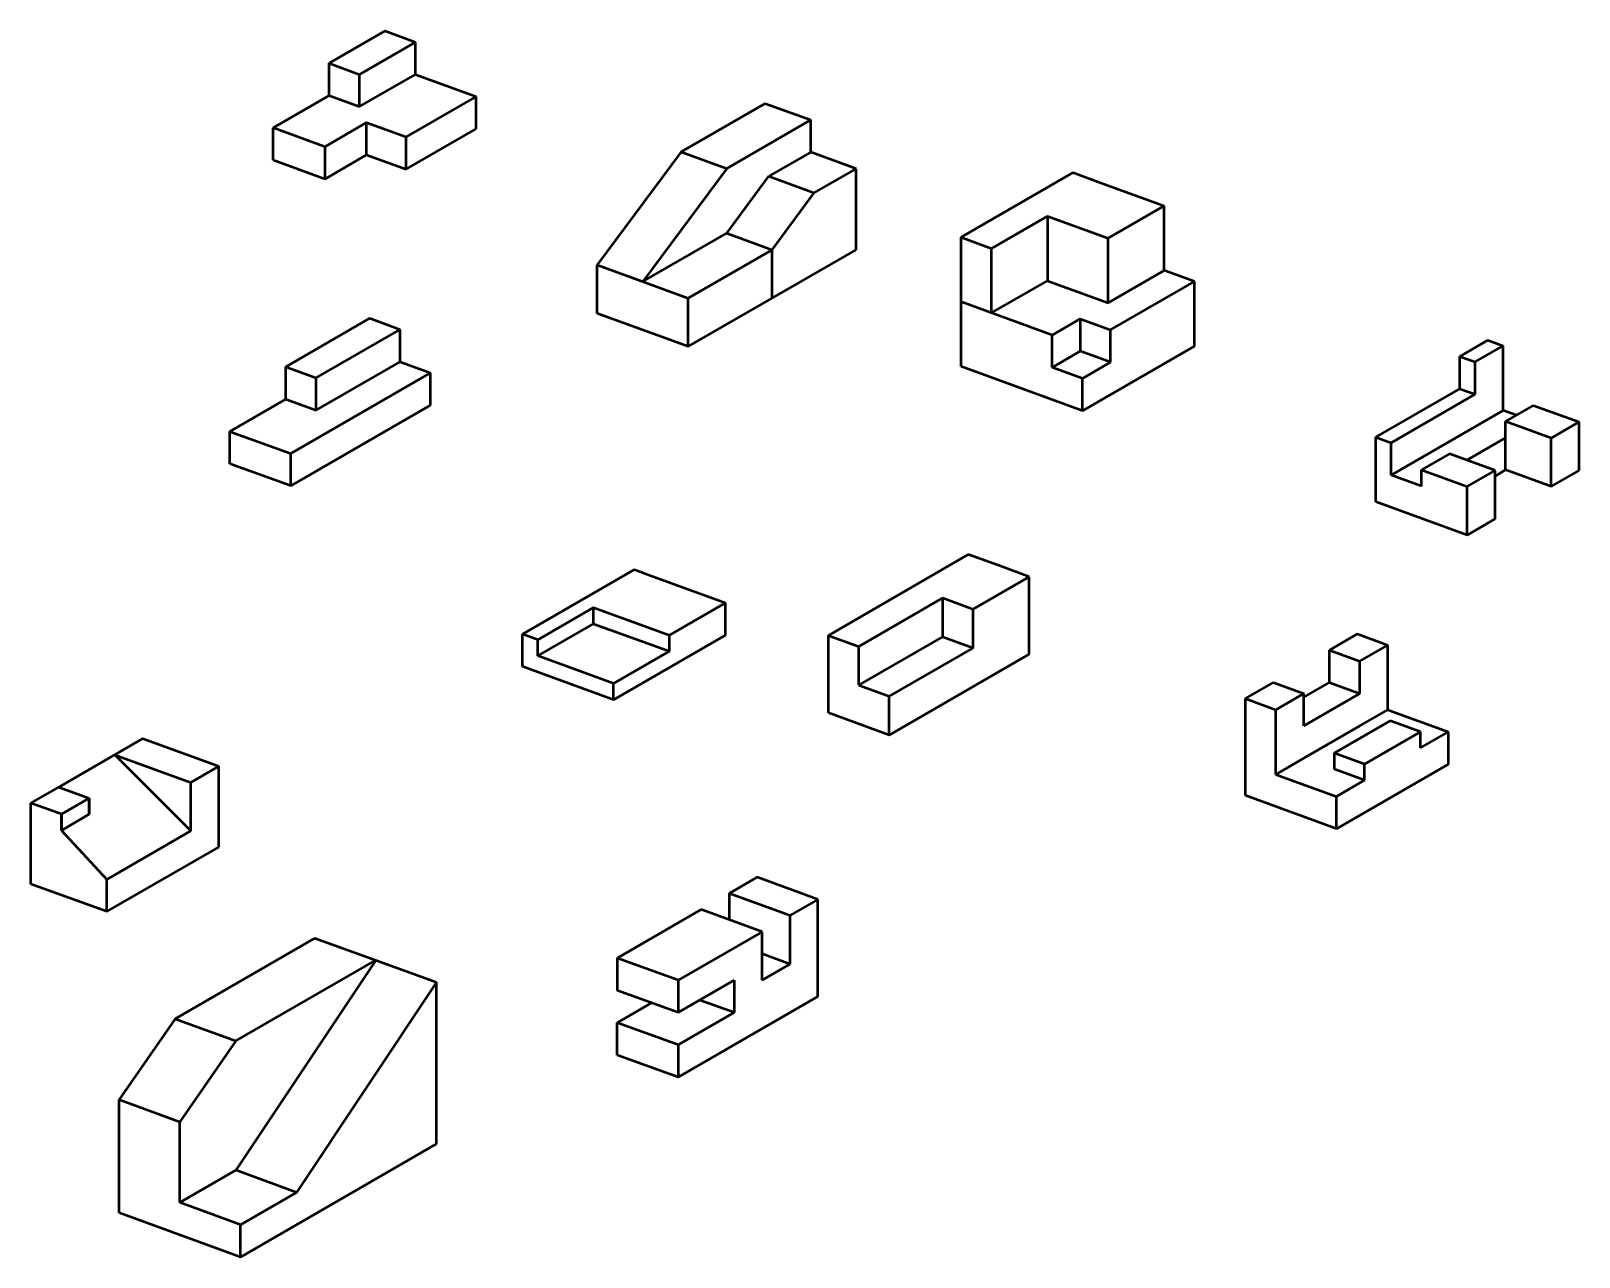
# Model space of a CAD drawing. Header units: millimetres. Extents: x -1311 to -832, y -233 to 146.
import ezdxf

# ---------------------------------------------------------------- set-up
doc = ezdxf.new("R2010")
doc.units = ezdxf.units.MM
doc.layers.add('visivel', color=7, linetype='Continuous', lineweight=50)

msp = doc.modelspace()

# ---------------------------------------------------------------- linework, layer by layer
at = {"layer": 'visivel'}
for p, q in [((-1201.43, 146.18), (-1218.75, 136.18)), ((-1201.43, 146.18), (-1192.04, 142.76)), ((-1192.04, 142.76), (-1209.36, 132.76)), ((-1192.04, 132.76), (-1192.04, 142.76)), ((-1218.75, 126.18), (-1218.75, 136.18)), ((-1218.75, 136.18), (-1209.36, 132.76)), ((-1209.36, 122.76), (-1209.36, 132.76)), ((-1209.36, 122.76), (-1192.04, 132.76)), ((-1192.04, 132.76), (-1173.24, 125.92)), ((-1236.08, 116.18), (-1218.75, 126.18)), ((-1218.75, 126.18), (-1209.36, 122.76)), ((-1173.24, 125.92), (-1194.89, 113.42)), ((-1173.24, 115.92), (-1173.24, 125.92)), ((-1109.79, 108.78), (-1083.81, 123.78)), ((-1083.81, 123.78), (-1109.79, 108.78)), ((-1083.81, 123.78), (-1069.72, 118.65)), ((-1083.81, 123.78), (-1069.72, 118.65)), ((-1083.81, 123.78), (-1069.72, 118.65)), ((-1236.08, 106.18), (-1236.08, 116.18)), ((-1220.1, 110.36), (-1236.08, 116.18)), ((-1207.11, 117.86), (-1194.89, 113.42)), ((-1207.11, 107.86), (-1207.11, 117.86)), ((-1194.89, 103.42), (-1173.24, 115.92)), ((-1095.7, 103.65), (-1069.72, 118.65)), ((-1069.72, 118.65), (-1095.7, 103.65)), ((-1069.72, 108.65), (-1069.72, 118.65)), ((-1220.1, 110.36), (-1220.1, 100.36)), ((-1194.89, 103.42), (-1194.89, 113.42)), ((-1220.1, 100.36), (-1236.08, 106.18)), ((-1220.1, 100.36), (-1207.11, 107.86)), ((-1207.11, 107.86), (-1194.89, 103.42)), ((-1109.79, 108.78), (-1135.77, 73.78)), ((-1109.79, 108.78), (-1095.7, 103.65)), ((-1109.79, 108.78), (-1095.7, 103.65)), ((-1109.79, 108.78), (-1095.7, 103.65)), ((-1069.72, 108.65), (-1082.71, 101.22)), ((-1055.62, 103.52), (-1069.72, 108.65)), ((-1095.7, 103.65), (-1121.68, 68.65)), ((-1095.7, 83.65), (-1082.71, 101.22)), ((-1082.71, 101.22), (-1068.65, 96.09)), ((-1068.65, 96.09), (-1055.62, 103.52)), ((-1055.62, 93.52), (-1055.62, 103.52)), ((-1023.16, 82.35), (-988.52, 102.35)), ((-988.52, 102.35), (-979.12, 98.93)), ((-1081.6, 78.52), (-1068.65, 96.09)), ((-979.12, 98.93), (-960.33, 92.09)), ((-1055.62, 78.52), (-1055.62, 93.52)), ((-977.65, 82.09), (-960.33, 92.09)), ((-960.33, 72.09), (-960.33, 92.09)), ((-1013.76, 78.93), (-996.44, 88.93)), ((-996.44, 88.93), (-977.65, 82.09)), ((-996.44, 88.93), (-996.44, 68.93)), ((-1121.68, 68.65), (-1095.7, 83.65)), ((-1095.7, 83.65), (-1081.6, 78.52)), ((-1023.16, 62.35), (-1023.16, 82.35)), ((-1023.16, 82.35), (-1013.76, 78.93)), ((-977.65, 62.09), (-977.65, 82.09)), ((-1107.58, 48.52), (-1055.62, 78.52)), ((-1081.6, 78.52), (-1107.58, 63.52)), ((-1107.58, 63.52), (-1081.6, 78.52)), ((-1081.6, 63.52), (-1081.6, 78.52)), ((-1013.76, 58.93), (-1013.76, 78.93)), ((-1135.77, 58.78), (-1135.77, 73.78)), ((-1135.77, 73.78), (-1107.58, 63.52)), ((-1135.77, 73.78), (-1121.68, 68.65)), ((-977.65, 62.09), (-960.33, 72.09)), ((-950.93, 68.67), (-960.33, 72.09)), ((-1013.76, 58.93), (-996.44, 68.93)), ((-996.44, 68.93), (-977.65, 62.09)), ((-976.91, 53.67), (-950.93, 68.67)), ((-950.93, 48.67), (-950.93, 68.67)), ((-1107.58, 48.52), (-1107.58, 63.52)), ((-1023.16, 42.35), (-1023.16, 62.35)), ((-994.97, 52.09), (-1023.16, 62.35)), ((-1107.58, 48.52), (-1135.77, 58.78)), ((-1232.08, 42.28), (-1206.1, 57.28)), ((-1222.68, 38.86), (-1196.7, 53.86)), ((-1206.1, 57.28), (-1196.7, 53.86)), ((-1196.7, 43.86), (-1196.7, 53.86)), ((-994.97, 52.09), (-986.31, 57.09)), ((-986.31, 57.09), (-976.91, 53.67)), ((-986.31, 57.09), (-986.31, 47.09)), ((-976.91, 43.67), (-976.91, 53.67)), ((-994.97, 42.09), (-994.97, 52.09)), ((-985.57, 28.67), (-950.93, 48.67)), ((-868.82, 45.49), (-860.16, 50.49)), ((-864.13, 43.78), (-855.46, 48.78)), ((-860.16, 50.49), (-855.46, 48.78)), ((-855.46, 38.78), (-855.46, 48.78)), ((-1222.68, 28.86), (-1196.7, 43.86)), ((-1196.7, 43.86), (-1187.31, 40.44)), ((-994.97, 42.09), (-986.31, 47.09)), ((-976.91, 43.67), (-986.31, 47.09)), ((-985.57, 38.67), (-976.91, 43.67)), ((-868.82, 35.49), (-868.82, 45.49)), ((-868.82, 45.49), (-864.13, 43.78)), ((-864.13, 33.78), (-864.13, 43.78)), ((-1232.08, 32.28), (-1232.08, 42.28)), ((-1232.08, 42.28), (-1222.68, 38.86)), ((-1230.61, 15.44), (-1187.31, 40.44)), ((-1222.68, 28.86), (-1222.68, 38.86)), ((-1187.31, 30.44), (-1187.31, 40.44)), ((-985.57, 28.67), (-1023.16, 42.35)), ((-985.57, 38.67), (-994.97, 42.09)), ((-985.57, 28.67), (-985.57, 38.67)), ((-855.46, 28.78), (-855.46, 38.78)), ((-894.8, 20.49), (-868.82, 35.49)), ((-890.11, 18.78), (-864.13, 33.78)), ((-868.82, 35.49), (-864.13, 33.78)), ((-1249.4, 22.28), (-1232.08, 32.28)), ((-1232.08, 32.28), (-1222.68, 28.86)), ((-1230.61, 5.44), (-1187.31, 30.44)), ((-890.11, 8.78), (-855.46, 28.78)), ((-851.38, 27.29), (-855.46, 28.78)), ((-854.73, 25.36), (-846.07, 30.36)), ((-846.07, 30.36), (-831.97, 25.23)), ((-854.73, 10.36), (-854.73, 25.36)), ((-840.63, 20.23), (-854.73, 25.36)), ((-831.97, 25.23), (-840.63, 20.23)), ((-831.97, 10.23), (-831.97, 25.23)), ((-1249.4, 12.28), (-1249.4, 22.28)), ((-1249.4, 22.28), (-1230.61, 15.44)), ((-894.8, 10.49), (-894.8, 20.49)), ((-894.8, 20.49), (-890.11, 18.78)), ((-866.74, 13.43), (-854.73, 20.36)), ((-840.63, 5.23), (-840.63, 20.23)), ((-1230.61, 5.44), (-1230.61, 15.44)), ((-890.11, 8.78), (-890.11, 18.78)), ((-872.05, 15.36), (-880.71, 10.36)), ((-857.95, 10.23), (-872.05, 15.36)), ((-1230.61, 5.44), (-1249.4, 12.28)), ((-894.8, 0.49), (-894.8, 10.49)), ((-880.71, 5.36), (-880.71, 10.36)), ((-880.71, 10.36), (-866.61, 5.23)), ((-866.61, 5.23), (-857.95, 10.23)), ((-857.95, 8.5), (-854.73, 10.36)), ((-857.95, -4.77), (-857.95, 10.23)), ((-840.63, 5.23), (-854.73, 10.36)), ((-840.63, 5.23), (-831.97, 10.23)), ((-880.71, 5.36), (-890.11, 8.78)), ((-866.61, -9.77), (-866.61, 5.23)), ((-880.71, -4.64), (-894.8, 0.49)), ((-866.61, -9.77), (-880.71, -4.64)), ((-866.61, -9.77), (-857.95, -4.77)), ((-1020.95, -15.81), (-1064.25, -40.81)), ((-1011.55, -19.23), (-1020.95, -15.81)), ((-1158.89, -40.47), (-1124.25, -20.47)), ((-1124.25, -20.47), (-1119.55, -22.18)), ((-1119.55, -22.18), (-1096.06, -30.73)), ((-1019.47, -32.65), (-1002.15, -22.65)), ((-1002.15, -22.65), (-1011.55, -19.23)), ((-1002.15, -34.65), (-1002.15, -22.65)), ((-1136.87, -32.18), (-1154.19, -42.18)), ((-1136.87, -37.18), (-1136.87, -32.18)), ((-1136.87, -32.18), (-1113.38, -40.73)), ((-1096.06, -30.73), (-1113.38, -40.73)), ((-1096.06, -35.73), (-1096.06, -30.73)), ((-1054.85, -44.23), (-1028.87, -29.23)), ((-1028.87, -41.23), (-1028.87, -29.23)), ((-1028.87, -29.23), (-1019.47, -32.65)), ((-1019.47, -44.65), (-1019.47, -32.65)), ((-1154.19, -47.18), (-1136.87, -37.18)), ((-1136.87, -37.18), (-1113.38, -45.73)), ((-1096.06, -40.73), (-1096.06, -35.73)), ((-1002.15, -46.65), (-1002.15, -34.65)), ((-1158.89, -45.47), (-1158.89, -40.47)), ((-1154.19, -42.18), (-1158.89, -40.47)), ((-1154.19, -47.18), (-1154.19, -42.18)), ((-1130.7, -60.73), (-1096.06, -40.73)), ((-1113.38, -45.73), (-1113.38, -40.73)), ((-1064.25, -52.81), (-1064.25, -40.81)), ((-1064.25, -40.81), (-1054.85, -44.23)), ((-1054.85, -56.23), (-1028.87, -41.23)), ((-1028.87, -41.23), (-1019.47, -44.65)), ((-909.23, -45.37), (-900.56, -40.37)), ((-900.56, -40.37), (-891.17, -43.79)), ((-1158.89, -50.47), (-1158.89, -45.47)), ((-1130.7, -55.73), (-1154.19, -47.18)), ((-1113.38, -45.73), (-1130.7, -55.73)), ((-1054.85, -56.23), (-1054.85, -44.23)), ((-1019.47, -44.65), (-1045.45, -59.65)), ((-1045.45, -71.65), (-1002.15, -46.65)), ((-909.23, -45.37), (-899.83, -48.79)), ((-909.23, -55.37), (-909.23, -45.37)), ((-899.83, -48.79), (-891.17, -43.79)), ((-891.17, -63.79), (-891.17, -43.79)), ((-1154.19, -52.18), (-1158.89, -50.47)), ((-1130.7, -60.73), (-1154.19, -52.18)), ((-899.83, -58.79), (-899.83, -48.79)), ((-1130.7, -60.73), (-1130.7, -55.73)), ((-1064.25, -64.81), (-1064.25, -52.81)), ((-1054.85, -56.23), (-1045.45, -59.65)), ((-935.21, -60.37), (-926.55, -55.37)), ((-926.55, -55.37), (-917.15, -58.79)), ((-917.15, -59.94), (-909.23, -55.37)), ((-909.23, -55.37), (-899.83, -58.79)), ((-1130.7, -60.73), (-1130.7, -60.73)), ((-1045.45, -71.65), (-1045.45, -59.65)), ((-935.21, -80.37), (-935.21, -60.37)), ((-935.21, -60.37), (-925.81, -63.79)), ((-925.81, -63.79), (-917.15, -58.79)), ((-917.15, -68.79), (-917.15, -58.79)), ((-917.15, -68.79), (-899.83, -58.79)), ((-1045.45, -71.65), (-1064.25, -64.81)), ((-925.81, -83.79), (-925.81, -63.79)), ((-899.83, -68.79), (-891.17, -63.79)), ((-891.17, -63.79), (-872.37, -70.63)), ((-917.15, -78.79), (-899.83, -68.79)), ((-890.43, -67.21), (-907.75, -77.21)), ((-881.03, -70.63), (-898.35, -80.63)), ((-881.03, -70.63), (-890.43, -67.21)), ((-881.03, -75.63), (-881.03, -70.63)), ((-881.03, -75.63), (-872.37, -70.63)), ((-872.37, -80.63), (-872.37, -70.63)), ((-1276.34, -72.72), (-1302.32, -87.72)), ((-1276.34, -72.72), (-1252.85, -81.27)), ((-1285, -77.72), (-1261.51, -86.27)), ((-1285, -77.72), (-1261.51, -101.27)), ((-1252.85, -81.27), (-1261.51, -86.27)), ((-1252.85, -96.27), (-1252.85, -81.27)), ((-935.21, -90.37), (-935.21, -80.37)), ((-925.81, -83.79), (-917.15, -78.79)), ((-898.35, -80.63), (-907.75, -77.21)), ((-907.75, -77.21), (-907.75, -82.21)), ((-907.02, -100.63), (-872.37, -80.63)), ((-898.35, -85.63), (-898.35, -80.63)), ((-925.81, -83.79), (-907.02, -90.63)), ((-898.35, -85.63), (-907.75, -82.21)), ((-907.02, -90.63), (-898.35, -85.63)), ((-907.02, -90.63), (-898.35, -85.63)), ((-1310.98, -92.72), (-1302.32, -87.72)), ((-1302.32, -87.72), (-1292.92, -91.14)), ((-1261.51, -101.27), (-1261.51, -86.27)), ((-907.02, -100.63), (-935.21, -90.37)), ((-907.02, -100.63), (-907.02, -90.63)), ((-1310.98, -107.72), (-1310.98, -92.72)), ((-1301.58, -96.14), (-1310.98, -92.72)), ((-1292.92, -91.14), (-1301.58, -96.14)), ((-1292.92, -96.14), (-1292.92, -91.14)), ((-1292.92, -91.14), (-1292.92, -96.14)), ((-1301.58, -101.14), (-1301.58, -96.14)), ((-1301.58, -96.14), (-1301.58, -101.14)), ((-1301.58, -96.14), (-1301.58, -101.14)), ((-1301.58, -101.14), (-1292.92, -96.14)), ((-1252.85, -106.27), (-1252.85, -96.27)), ((-1301.58, -101.14), (-1287.49, -116.27)), ((-1287.49, -116.27), (-1261.51, -101.27)), ((-1310.98, -117.72), (-1310.98, -107.72)), ((-1287.49, -126.27), (-1252.85, -106.27)), ((-1287.49, -126.27), (-1310.98, -117.72)), ((-1287.49, -126.27), (-1287.49, -116.27)), ((-1094.92, -120.65), (-1086.26, -115.65)), ((-1067.46, -122.5), (-1086.26, -115.65)), ((-1076.12, -127.5), (-1094.92, -120.65)), ((-1094.92, -120.65), (-1094.92, -128.81)), ((-1067.46, -122.5), (-1076.12, -127.5)), ((-1067.46, -152.5), (-1067.46, -122.5)), ((-1287.49, -126.27), (-1287.49, -126.27)), ((-1129.56, -140.65), (-1103.58, -125.65)), ((-1084.78, -132.5), (-1103.58, -125.65)), ((-1076.12, -127.5), (-1076.12, -142.5)), ((-1084.78, -132.5), (-1110.76, -147.5)), ((-1084.78, -147.5), (-1084.78, -132.5)), ((-1266.4, -159.43), (-1223.1, -134.43)), ((-1223.1, -134.43), (-1266.4, -159.43)), ((-1223.1, -134.43), (-1204.31, -141.27)), ((-1247.61, -166.27), (-1204.31, -141.27)), ((-1204.31, -141.27), (-1247.61, -206.27)), ((-1204.31, -141.27), (-1185.51, -148.11)), ((-1110.76, -147.5), (-1129.56, -140.65)), ((-1129.56, -140.65), (-1129.56, -150.65)), ((-1076.12, -142.5), (-1084.78, -139.34)), ((-1076.12, -142.5), (-1084.78, -147.5)), ((-1076.12, -142.5), (-1084.78, -147.5)), ((-1185.51, -148.11), (-1228.81, -213.11)), ((-1185.51, -188.11), (-1185.51, -148.11)), ((-1110.76, -147.5), (-1110.76, -157.5)), ((-1093.44, -147.5), (-1110.76, -157.5)), ((-1110.76, -157.5), (-1093.44, -147.5)), ((-1093.44, -147.5), (-1093.44, -157.5)), ((-1110.76, -157.5), (-1129.56, -150.65)), ((-1110.76, -177.5), (-1067.46, -152.5)), ((-1129.56, -160.65), (-1118.93, -154.52)), ((-1093.44, -157.5), (-1110.76, -167.5)), ((-1110.76, -167.5), (-1093.44, -157.5)), ((-1093.44, -157.5), (-1104.07, -153.63)), ((-1266.4, -159.43), (-1283.72, -184.43)), ((-1266.4, -159.43), (-1247.61, -166.27)), ((-1110.76, -167.5), (-1129.56, -160.65)), ((-1129.56, -170.65), (-1129.56, -160.65)), ((-1247.61, -166.27), (-1264.93, -191.27)), ((-1110.76, -167.5), (-1110.76, -177.5)), ((-1110.76, -177.5), (-1129.56, -170.65)), ((-1283.72, -209.43), (-1283.72, -184.43)), ((-1283.72, -209.43), (-1283.72, -184.43)), ((-1283.72, -184.43), (-1264.93, -191.27)), ((-1264.93, -216.27), (-1264.93, -191.27)), ((-1264.93, -216.27), (-1264.93, -191.27)), ((-1185.51, -198.11), (-1185.51, -188.11)), ((-1246.13, -233.11), (-1185.51, -198.11)), ((-1283.72, -219.43), (-1283.72, -209.43)), ((-1264.93, -216.27), (-1247.61, -206.27)), ((-1228.81, -213.11), (-1247.61, -206.27)), ((-1246.13, -223.11), (-1228.81, -213.11)), ((-1246.13, -223.11), (-1228.81, -213.11)), ((-1246.13, -233.11), (-1283.72, -219.43)), ((-1246.13, -223.11), (-1264.93, -216.27)), ((-1246.13, -233.11), (-1246.13, -223.11))]:
    msp.add_line(p, q, dxfattribs=at)
msp.add_lwpolyline([(-1220.1, 110.36), (-1207.11, 117.86)], dxfattribs=at)

doc.saveas('drawing.dxf')
